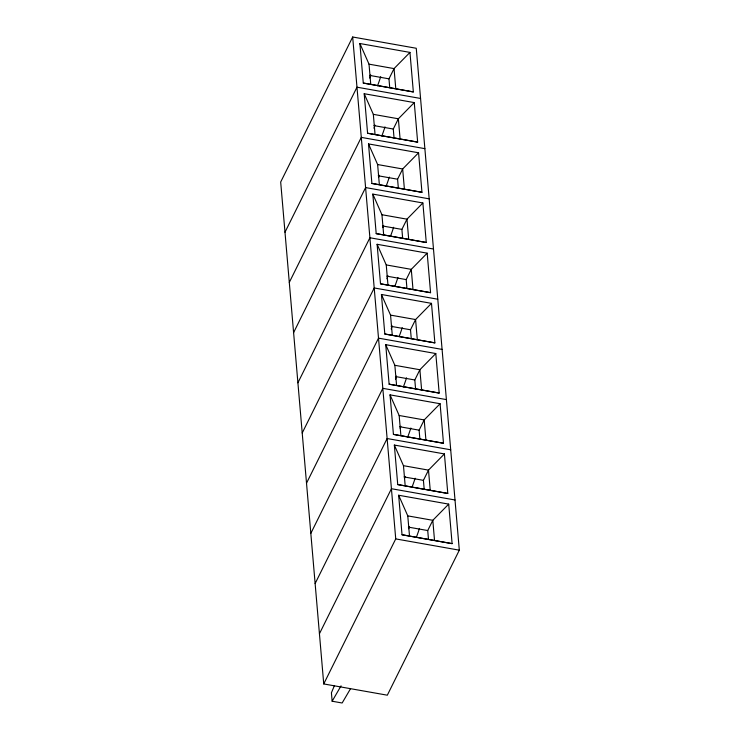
<?xml version="1.0" encoding="UTF-8"?>
<svg xmlns="http://www.w3.org/2000/svg" width="740" height="740" viewBox="0 0 740 740"><rect width="100%" height="100%" fill="white"/><g stroke="black" fill="none" stroke-linecap="round" stroke-linejoin="round"><path stroke-width="1.11" d="M334.443 685.508L331.418 692.807L332.14 701.224L342.148 703L350.557 688.653M352.675 37L280.682 182.031L323.741 683.936L387.325 695.193L459.318 550.172L416.259 48.267L352.675 37L395.733 538.905L323.741 683.936M284.993 232.221L356.985 87.191L420.561 98.457M389.721 87.616L388.972 78.838L394.05 68.598L409.96 52.401L359.89 43.531L363.285 83.056L413.346 91.927L409.96 52.401M289.294 282.412L361.286 137.381L424.871 148.648M394.032 137.806L393.282 129.028L398.361 118.788L414.261 102.592L364.2 93.721L367.586 133.246L417.656 142.117L414.261 102.592M293.604 332.602L365.597 187.572L429.172 198.838M398.333 187.997L397.584 179.21L402.662 168.979L418.572 152.782L368.502 143.912L371.896 183.437L421.957 192.308L418.572 152.782M297.906 382.793L369.898 237.762L433.483 249.029M402.643 238.188L401.894 229.4L406.972 219.169L422.873 202.973L372.812 194.102L376.197 233.627L426.268 242.489L422.873 202.973M302.216 432.983L374.209 287.953L437.784 299.219M406.945 288.378L406.195 279.591L411.274 269.36L427.184 253.163L377.113 244.293L380.508 283.818L430.569 292.679L427.184 253.163M306.517 483.174L378.51 338.143L442.095 349.41M411.255 338.568L410.506 329.781L415.584 319.55L431.485 303.354L381.424 294.483L384.809 334.008L434.88 342.87L431.485 303.354M310.828 533.364L382.821 388.334L446.396 399.6M415.565 388.759L414.807 379.971L419.885 369.741L435.795 353.544L385.725 344.674L389.12 384.199L439.181 393.06L435.795 353.544M315.129 583.555L387.122 438.524L450.706 449.791M419.867 438.95L419.118 430.162L424.196 419.932L440.096 403.735L390.036 394.864L393.421 434.389L443.491 443.251L440.096 403.735M319.44 633.745L391.432 488.715L455.007 499.981M424.177 489.14L423.419 480.352L428.497 470.122L444.407 453.925L394.337 445.055L397.732 484.571L447.793 493.441L444.407 453.925M341.057 685.851L332.14 701.224M428.479 539.331L427.729 530.543L432.808 520.312L448.708 504.116L398.647 495.245L402.033 534.761L452.103 543.632L448.708 504.116M363.285 83.056L413.346 91.927M367.586 133.246L417.656 142.117M371.896 183.437L421.957 192.308M376.197 233.627L426.268 242.489M380.508 283.818L430.569 292.679M384.809 334.008L434.88 342.87M389.12 384.199L439.181 393.06M393.421 434.389L443.491 443.251M397.732 484.571L447.793 493.441M402.033 534.761L452.103 543.632M359.89 43.531L369.019 64.158L394.05 68.598L395.752 88.356M369.63 75.406L388.972 78.838M364.2 93.721L373.33 114.349L398.361 118.788L400.053 138.547M373.931 125.597L393.282 129.028M368.502 143.912L377.631 164.539L402.662 168.979L404.364 188.737M378.242 175.787L397.584 179.21M372.812 194.102L381.942 214.73L406.972 219.169L408.665 238.928M382.543 225.978L401.894 229.4M377.113 244.293L386.243 264.92L411.274 269.36L412.976 289.118M386.854 276.168L406.195 279.591M381.424 294.483L390.554 315.111L415.584 319.55L417.277 339.309M391.155 326.358L410.506 329.781M385.725 344.674L394.855 365.301L419.885 369.741L421.587 389.499M395.465 376.549L414.807 379.971M390.036 394.864L399.165 415.492L424.196 419.932L425.889 439.69M399.767 426.74L419.118 430.162M394.337 445.055L403.467 465.682L428.497 470.122L430.199 489.88M404.077 476.93L423.419 480.352M398.647 495.245L407.777 515.873L432.808 520.312L434.5 540.071M408.378 527.12L427.729 530.543M395.733 538.905L459.318 550.172M369.019 64.158L370.712 83.925M373.33 114.349L375.023 134.116M377.631 164.539L379.324 184.306M381.942 214.73L383.635 234.488M386.243 264.92L387.936 284.678M390.554 315.111L392.246 334.868M394.855 365.301L396.548 385.059M399.165 415.492L400.858 435.25M403.467 465.682L405.159 485.44M407.777 515.873L409.47 535.63M419.46 528.416A67.451 18.879 -80 0 1 416.287 537.462M409.442 526.639A67.451 18.879 -80 0 1 408.767 528.73M415.149 478.225A67.451 18.879 -80 0 1 411.976 487.272M405.141 476.449A67.451 18.879 -80 0 1 404.456 478.54M410.848 428.035A67.451 18.879 -80 0 1 407.675 437.081M400.83 426.259A67.451 18.879 -80 0 1 400.155 428.349M406.538 377.844A67.451 18.879 -80 0 1 403.365 386.891M396.529 376.068A67.451 18.879 -80 0 1 395.502 379.195M402.236 327.654A67.451 18.879 -80 0 1 399.064 336.7M392.219 325.878A67.451 18.879 -80 0 1 391.192 329.004M397.926 277.463A67.451 18.879 -80 0 1 394.753 286.51M387.917 275.687A67.451 18.879 -80 0 1 386.891 278.814M393.625 227.273A67.451 18.879 -80 0 1 390.452 236.319M383.607 225.497A67.451 18.879 -80 0 1 382.932 227.587M389.314 177.082A67.451 18.879 -80 0 1 386.141 186.129M379.305 175.306A67.451 18.879 -80 0 1 378.621 177.397M385.013 126.892A67.451 18.879 -80 0 1 381.84 135.938M374.995 125.115A67.451 18.879 -80 0 1 373.968 128.242M380.702 76.701A67.451 18.879 -80 0 1 377.529 85.748M370.694 74.925A67.451 18.879 -80 0 1 369.667 78.052"/></g></svg>
